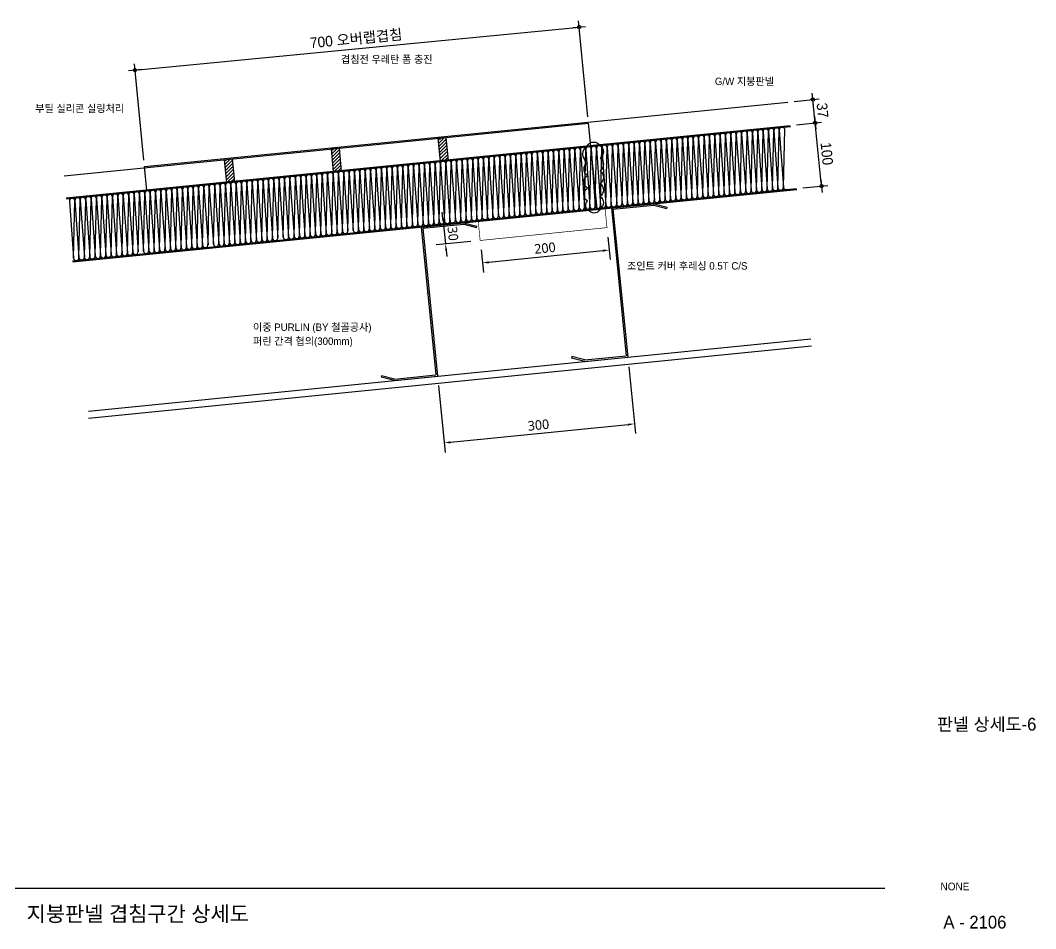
# Model space of a CAD drawing. Header units: millimetres. Extents: x 50863 to 79787, y -43062 to -37468.
# Drawn here: x 70024 to 71617, y -39632 to -38206 of the extents above; entities that cross this region are included whole.
import ezdxf
from ezdxf.enums import TextEntityAlignment as Align

# ---------------------------------------------------------------- set-up
doc = ezdxf.new("R2010")
doc.units = ezdxf.units.MM
doc.header["$LTSCALE"] = 50
for name, color, linetype in [('2', 7, 'Continuous'), ('3', 3, 'Continuous'), ('4A.TEC FORM-TEXT', 3, 'Continuous'), ('4A.TEC TEXT 2', 3, 'Continuous'), ('__HAT', 5, 'Continuous'), ('ARTINT-A1$0$MK', 3, 'Continuous'), ('ARTINT-A1$0$TEX', 7, 'Continuous'), ('COL', 2, 'Continuous'), ('DIM', 7, 'Continuous'), ('HAT', 5, 'Continuous'), ('TEX', 3, 'Continuous'), ('WAL', 3, 'Continuous')]:
    doc.layers.add(name, color=color, linetype=linetype)
doc.styles.get("Standard").update_dxf_attribs({"font": 'txt.shx'})
doc.styles.add('나눔고딕', font='')
doc.styles.add('나눔고딕 7', font='')
doc.styles.add('돋움', font='')
doc.styles.get('나눔고딕').set_extended_font_data('Dotum')
doc.styles.get('나눔고딕 7').set_extended_font_data('NanumGothic')
doc.styles.get('돋움').set_extended_font_data('Dotum')
doc.dimstyles.new('DIM_600(외부치수)', dxfattribs={"dimscale": 400, "dimtxt": 3.3, "dimasz": 1, "dimexe": 2, "dimexo": 2, "dimgap": 1, "dimtad": 1, "dimdec": 0, "dimdsep": 46, "dimlunit": 6, "dimtxsty": '나눔고딕', "dimblk1": 'DIMDOT', "dimblk2": 'DIMDOT', "dimsah": 1, "dimcen": 2.5, "dimdle": 1.5, "dimclrd": 8, "dimclre": 8, "dimclrt": 3, "dimadec": 0, "dimazin": 0, "dimtfac": 1, "dimtdec": 0, "dimtix": 1, "dimtmove": 2, "dimatfit": 3, "dimldrblk": 'DIMDOT', "dimfxl": 0, "dimtvp": 1, "dimtolj": 1, "dimtzin": 0, "dimarcsym": 0})
doc.dimstyles.get("Standard").update_dxf_attribs({"dimtxt": 3, "dimasz": 3, "dimexe": 1.25, "dimexo": 3, "dimgap": 1, "dimtad": 1, "dimdec": 0, "dimzin": 1, "dimdsep": 46, "dimlunit": 6, "dimtxsty": 'Standard', "dimcen": 2.5, "dimadec": 0, "dimazin": 0, "dimtfac": 1, "dimtdec": 0, "dimtix": 1, "dimtmove": 2, "dimatfit": 3, "dimfxl": 0, "dimtolj": 1, "dimtzin": 1, "dimarcsym": 0})

# ---------------------------------------------------------------- blocks, each defined once
blk = doc.blocks.new('DIMDOT')
blk.add_line((-2, 0), (2, 0))
blk.add_circle((0, 0), 0.5)
blk = doc.blocks.new('*D128')
at = {"color": 8, "lineweight": -2}
for p, q in [((70208.8, -38283.6), (70895.8, -38216.9)), ((70914.5, -38357.5), (70899.8, -38206.5)), ((70217.5, -38425.1), (70202.9, -38274.1))]:
    blk.add_line(p, q, dxfattribs=at)
at = {"layer": 'Defpoints', "color": 0}
for p in [(70900.8, -38216.4), (70915.4, -38367.4), (70218.5, -38435.1)]:
    blk.add_point(p, dxfattribs=at)
at = {"color": 8, "lineweight": -2, "xscale": 5, "yscale": 5, "zscale": 5}
for p, rotation in [((70900.8, -38216.4), 5.544301385647155), ((70203.8, -38284.1), 185.5443013856471)]:
    blk.add_blockref('DIMDOT', p, dxfattribs=dict(at, rotation=rotation))
at = {"color": 3, "insert": (70550.8, -38235.3), "char_height": 16.5, "attachment_point": 5, "rotation": 5.5443, "style": '나눔고딕'}
blk.add_mtext('\\A1;700 오버랩겹침', dxfattribs=at)
blk = doc.blocks.new('*D133')
at = {"color": 8, "lineweight": -2}
for p, q in [((71241.9, -38369.8), (71281.1, -38365.8)), ((71280.6, -38461), (71271.6, -38371.8)), ((71251.8, -38468.9), (71291, -38465))]:
    blk.add_line(p, q, dxfattribs=at)
at = {"layer": 'Defpoints', "color": 0}
for p in [(71232, -38370.8), (71271.1, -38366.8), (71241.9, -38469.9)]:
    blk.add_point(p, dxfattribs=at)
at = {"color": 8, "lineweight": -2, "xscale": 5, "yscale": 5, "zscale": 5}
for p, rotation in [((71271.1, -38366.8), 95.71000000009154), ((71281.1, -38466), 275.7100000000915)]:
    blk.add_blockref('DIMDOT', p, dxfattribs=dict(at, rotation=rotation))
at = {"color": 3, "insert": (71289.3, -38415.1), "char_height": 16.5, "attachment_point": 5, "rotation": 275.71, "style": '나눔고딕'}
blk.add_mtext('\\A1;100', dxfattribs=at)
blk = doc.blocks.new('*D134')
at = {"color": 8, "lineweight": -2}
for p, q in [((71238.3, -38333.1), (71277.4, -38329.2)), ((71270.6, -38361.9), (71268, -38335.2)), ((71241.9, -38369.8), (71281.1, -38365.8))]:
    blk.add_line(p, q, dxfattribs=at)
at = {"layer": 'Defpoints', "color": 0}
for p in [(71267.5, -38330.2), (71228.3, -38334.1), (71232, -38370.8)]:
    blk.add_point(p, dxfattribs=at)
at = {"color": 8, "lineweight": -2, "xscale": 5, "yscale": 5, "zscale": 5}
for p, rotation in [((71267.5, -38330.2), 95.70999999979148), ((71271.1, -38366.8), 275.7099999997914)]:
    blk.add_blockref('DIMDOT', p, dxfattribs=dict(at, rotation=rotation))
at = {"color": 3, "insert": (71282.5, -38347.2), "char_height": 16.5, "attachment_point": 5, "rotation": 275.71, "style": '나눔고딕'}
blk.add_mtext('\\A1;37', dxfattribs=at)
blk = doc.blocks.new('A$C263B779F')
for p, q in [((76.5, 210), (136.5, 210)), ((76.5, 210), (76.5, 2)), ((78.5, 208), (136.2, 208)), ((78.5, 208), (78.5, 0)), ((136.2, 208), (153.7, 201.6)), ((136.5, 210), (154.4, 203.5)), ((153.7, 201.6), (154.4, 203.5)), ((0.7, 8.5), (0, 6.6)), ((18.1, 0), (0, 6.6)), ((18.5, 2), (0.7, 8.5)), ((18.1, 0), (78.5, 0)), ((18.5, 2), (76.5, 2))]:
    blk.add_line(p, q)
blk = doc.blocks.new('*D137')
at = {"layer": 'Defpoints', "color": 0}
for p in [(70977, -38734.6), (70678.5, -38764.4), (70987.4, -38839.3)]:
    blk.add_point(p, dxfattribs=at)
at = {"layer": 'DIM', "color": 7, "linetype": 'Continuous', "lineweight": -2, "ltscale": 1000}
for p, q in [((70978.5, -38749.6), (70988.9, -38854.3)), ((70680, -38779.3), (70690.4, -38884))]:
    blk.add_line(p, q, dxfattribs=at)
at = {"layer": 'DIM', "color": 0, "linetype": 'Continuous', "lineweight": -2, "ltscale": 1000}
blk.add_line((70698.9, -38868.1), (70977.5, -38840.3), dxfattribs=at)
at = {"layer": 'DIM', "color": 0}
for points in [[(70977.6, -38842), (70977.3, -38838.7), (70987.4, -38839.3)], [(70698.7, -38866.5), (70699, -38869.8), (70688.9, -38869.1)]]:
    blk.add_solid(points, dxfattribs=at)
at = {"layer": 'DIM', "color": 3, "insert": (70836.9, -38841.1), "char_height": 15, "attachment_point": 5, "rotation": 5.6947, "style": '나눔고딕 7'}
blk.add_mtext('\\A1;300', dxfattribs=at)
blk = doc.blocks.new('*D138')
at = {"layer": 'Defpoints', "color": 0}
for p in [(70742.4, -38521.6), (70745.4, -38551.4), (70691, -38556.9)]:
    blk.add_point(p, dxfattribs=at)
at = {"layer": 'DIM', "color": 0, "linetype": 'Continuous', "lineweight": -2, "ltscale": 1000}
for p, q in [((70687, -38517.1), (70686, -38507.2)), ((70688, -38527.1), (70691, -38556.9)), ((70692, -38566.9), (70693.1, -38576.8))]:
    blk.add_line(p, q, dxfattribs=at)
at = {"layer": 'DIM', "color": 7, "linetype": 'Continuous', "lineweight": -2, "ltscale": 1000}
for p, q in [((70727.5, -38523.1), (70673.1, -38528.6)), ((70730.5, -38552.9), (70676.1, -38558.5))]:
    blk.add_line(p, q, dxfattribs=at)
at = {"layer": 'DIM', "color": 0}
for points in [[(70685.3, -38517.3), (70688.7, -38517), (70688, -38527.1)], [(70693.7, -38566.7), (70690.4, -38567.1), (70691, -38556.9)]]:
    blk.add_solid(points, dxfattribs=at)
at = {"layer": 'DIM', "color": 3, "insert": (70702.6, -38540.7), "char_height": 15, "attachment_point": 5, "rotation": 275.7949, "style": '나눔고딕 7'}
blk.add_mtext('\\A1;30', dxfattribs=at)
blk = doc.blocks.new('*D139')
at = {"layer": 'Defpoints', "color": 0}
for p in [(70944.4, -38531.2), (70745.4, -38551.4), (70948, -38566.4)]:
    blk.add_point(p, dxfattribs=at)
at = {"layer": 'DIM', "color": 7, "linetype": 'Continuous', "lineweight": -2, "ltscale": 1000}
for p, q in [((70945.9, -38546.2), (70949.5, -38581.3)), ((70746.9, -38566.3), (70750.5, -38601.5))]:
    blk.add_line(p, q, dxfattribs=at)
at = {"layer": 'DIM', "color": 0, "linetype": 'Continuous', "lineweight": -2, "ltscale": 1000}
blk.add_line((70758.9, -38585.6), (70938, -38567.4), dxfattribs=at)
at = {"layer": 'DIM', "color": 0}
for points in [[(70938.2, -38569.1), (70937.8, -38565.8), (70948, -38566.4)], [(70758.8, -38583.9), (70759.1, -38587.3), (70749, -38586.6)]]:
    blk.add_solid(points, dxfattribs=at)
at = {"layer": 'DIM', "color": 3, "insert": (70847.1, -38563.4), "char_height": 15, "attachment_point": 5, "rotation": 5.7949, "style": '나눔고딕 7'}
blk.add_mtext('\\A1;200', dxfattribs=at)

msp = doc.modelspace()

# ---------------------------------------------------------------- hatches: boundary and pattern name
at = {"layer": '__HAT'}
h = msp.add_hatch(dxfattribs=at)
h.set_pattern_fill('ANSI31', color=256, scale=30)
h.set_pattern_definition([(45, (-1367835.485, -127049.306), (-2.651650429, 2.651650429), [])])
h.paths.add_polyline_path([(70683.3, -38427.1), (70679.7, -38391), (70691.7, -38389.8), (70695.4, -38425.9)])
h = msp.add_hatch(dxfattribs=at)
h.set_pattern_fill('ANSI31', color=256, scale=30)
h.set_pattern_definition([(45, (-1368003.3033, -127066.086), (-2.651650429, 2.651650429), [])])
h.paths.add_polyline_path([(70515.5, -38443.9), (70511.9, -38407.8), (70523.9, -38406.6), (70527.5, -38442.7)])
h = msp.add_hatch(dxfattribs=at)
h.set_pattern_fill('ANSI31', color=256, scale=30)
h.set_pattern_definition([(45, (-1368171.1216, -127082.8662), (-2.651650429, 2.651650429), [])])
h.paths.add_polyline_path([(70344.1, -38424.6), (70347.7, -38460.7), (70359.7, -38459.5), (70356.1, -38423.3)])

# ---------------------------------------------------------------- linework, layer by layer
at = {"color": 3, "linetype": 'Continuous'}
msp.add_lwpolyline([(70913.6, -38402.2, -0.520567), (70933.6, -38402.2, -0.520567), (70933.7, -38422.1, -0.520567), (70933.7, -38442.1, -0.520567), (70933.7, -38462.1, -0.520567), (70933.7, -38482.1, -0.520567), (70933.7, -38502.1, -0.520567), (70917.3, -38505.7, -0.520567), (70913.6, -38489.4, -0.520567), (70913.6, -38469.4, -0.520567), (70913.6, -38449.4, -0.520567), (70913.6, -38429.4, -0.520567)], format="xyb", close=True, dxfattribs=at)
at = {"layer": '2', "const_width": 1}
msp.add_lwpolyline([(70702.4, -38524), (70692.5, -38525.2), (70692.6, -38526.6), (70742.4, -38521.6), (70745.4, -38551.4), (70944.4, -38531.2), (70941.4, -38501.4), (70991.1, -38496.3), (70991, -38494.9), (70981, -38495.8)], dxfattribs=at)
at = {"layer": '3'}
for p, q in [((70218.5, -38435.1), (71228.3, -38334.1)), ((70092.6, -38449.7), (70915.4, -38367.4)), ((70096, -38484.3), (71232, -38370.8)), ((70096.2, -38485.8), (71232.1, -38372.3)), ((70928.8, -38501.2), (70915.4, -38367.4)), ((70222.3, -38473.2), (70218.5, -38435.1)), ((70105.9, -38583.5), (71241.9, -38469.9)), ((70106.1, -38585), (71242.4, -38471.4))]:
    msp.add_line(p, q, dxfattribs=at)
at = {"layer": 'COL', "color": 7}
for p, q in [((70130.6, -38819.2), (71264.2, -38705.9)), ((70130.6, -38830.1), (71265.2, -38716.6))]:
    msp.add_line(p, q, dxfattribs=at)
at = {"layer": 'DIM'}
for points in [[(70919, -38403.6, 0, 2.53, 0), (70914.5, -38397.5, 0, 0, 0), (70816.4, -38268.6, 0, 0, 0), (70693.6, -38268.6, 0, 0, 0)], [(71003.5, -38412.8, 0, 2.53, 0), (71008, -38406.8, 0, 0, 0), (71089.3, -38302, 0, 0, 0), (71108.8, -38302, 0, 0, 0)], [(70518.5, -38412.1, 0, 2.53, 0), (70513.9, -38406.1, 0, 0, 0), (70463.6, -38343.9, 0, 0, 0), (70209.6, -38343.9, 0, 0, 0)], [(70353.6, -38428.1, 0, 2.53, 0), (70349, -38422, 0, 0, 0), (70286.9, -38343.9, 0, 0, 0), (70209.6, -38343.9, 0, 0, 0)], [(70683.1, -38393.4, 0, 2.53, 0), (70678.5, -38387.3, 0, 0, 0), (70642, -38343.9, 0, 0, 0), (70298.3, -38343.9, 0, 0, 0)], [(70905.8, -38538.2, 0, 2.53, 0), (70910.4, -38544.3, 0, 0, 0), (70948, -38590.9, 0, 0, 0), (70967.5, -38590.9, 0, 0, 0)], [(70661.2, -38634.4, 0, 2.53, 0), (70656.7, -38640.5, 0, 0, 0), (70619, -38687.1, 0, 0, 0), (70599.6, -38687.1, 0, 0, 0)]]:
    msp.add_lwpolyline(points, format="xyseb", dxfattribs=at)
at = {"layer": 'HAT'}
for p, q in [((71187.4, -38471.1), (71189.5, -38380.8)), ((71187.4, -38471.1), (71189.5, -38380.8)), ((71189.5, -38380.8), (71195.8, -38470.2)), ((71195.8, -38470.2), (71197.9, -38379.9)), ((71197.9, -38379.9), (71204.3, -38469.4)), ((71204.3, -38469.4), (71206.3, -38379.1)), ((71206.3, -38379.1), (71212.7, -38468.6)), ((71212.7, -38468.6), (71214.8, -38378.2)), ((71214.8, -38378.2), (71221.2, -38467.7)), ((71221.2, -38467.7), (71223.2, -38377.4)), ((71027.1, -38487.1), (71029.2, -38396.8)), ((71029.2, -38396.8), (71035.5, -38486.3)), ((71035.5, -38486.3), (71037.6, -38395.9)), ((71037.6, -38395.9), (71044, -38485.4)), ((71044, -38485.4), (71046, -38395.1)), ((71046, -38395.1), (71052.4, -38484.6)), ((71052.4, -38484.6), (71054.5, -38394.3)), ((71052.4, -38484.6), (71054.5, -38394.3)), ((71054.5, -38394.3), (71060.8, -38483.7)), ((71060.8, -38483.7), (71062.9, -38393.4)), ((71062.9, -38393.4), (71069.3, -38482.9)), ((71069.3, -38482.9), (71071.3, -38392.6)), ((71071.3, -38392.6), (71077.7, -38482.1)), ((71077.7, -38482.1), (71079.8, -38391.7)), ((71079.8, -38391.7), (71086.2, -38481.2)), ((71086.2, -38481.2), (71088.2, -38390.9)), ((71086.2, -38481.2), (71088.2, -38390.9)), ((71088.2, -38390.9), (71094.6, -38480.4)), ((71094.6, -38480.4), (71096.7, -38390)), ((71096.7, -38390), (71103, -38479.5)), ((71103, -38479.5), (71105.1, -38389.2)), ((71105.1, -38389.2), (71111.5, -38478.7)), ((71111.5, -38478.7), (71113.5, -38388.4)), ((71113.5, -38388.4), (71119.9, -38477.8)), ((71119.9, -38477.8), (71122, -38387.5)), ((71119.9, -38477.8), (71122, -38387.5)), ((71122, -38387.5), (71128.3, -38477)), ((71128.3, -38477), (71130.4, -38386.7)), ((71130.4, -38386.7), (71136.8, -38476.2)), ((71136.8, -38476.2), (71138.8, -38385.8)), ((71138.8, -38385.8), (71145.2, -38475.3)), ((71145.2, -38475.3), (71147.3, -38385)), ((71147.3, -38385), (71153.7, -38474.5)), ((71153.7, -38474.5), (71155.7, -38384.1)), ((71153.7, -38474.5), (71155.7, -38384.1)), ((71155.7, -38384.1), (71162.1, -38473.6)), ((71162.1, -38473.6), (71164.2, -38383.3)), ((71164.2, -38383.3), (71170.5, -38472.8)), ((71170.5, -38472.8), (71172.6, -38382.4)), ((71172.6, -38382.4), (71179, -38471.9)), ((71179, -38471.9), (71181, -38381.6)), ((71181, -38381.6), (71187.4, -38471.1)), ((70866.8, -38503.2), (70868.8, -38412.8)), ((70868.8, -38412.8), (70875.2, -38502.3)), ((70875.2, -38502.3), (70877.3, -38412)), ((70877.3, -38412), (70883.7, -38501.5)), ((70883.7, -38501.5), (70885.7, -38411.1)), ((70885.7, -38411.1), (70892.1, -38500.6)), ((70892.1, -38500.6), (70894.2, -38410.3)), ((70894.2, -38410.3), (70900.5, -38499.8)), ((70900.5, -38499.8), (70902.6, -38409.4)), ((70902.6, -38409.4), (70909, -38498.9)), ((70909, -38498.9), (70911, -38408.6)), ((70911, -38408.6), (70917.4, -38498.1)), ((70917.4, -38498.1), (70919.5, -38407.8)), ((70917.4, -38498.1), (70919.5, -38407.8)), ((70919.5, -38407.8), (70925.8, -38497.2)), ((70925.8, -38497.2), (70927.9, -38406.9)), ((70927.9, -38406.9), (70934.3, -38496.4)), ((70934.3, -38496.4), (70936.3, -38406.1)), ((70936.3, -38406.1), (70942.7, -38495.6)), ((70942.7, -38495.6), (70944.8, -38405.2)), ((70944.8, -38405.2), (70951.2, -38494.7)), ((70951.2, -38494.7), (70953.2, -38404.4)), ((70951.2, -38494.7), (70953.2, -38404.4)), ((70953.2, -38404.4), (70959.6, -38493.9)), ((70959.6, -38493.9), (70961.7, -38403.5)), ((70961.7, -38403.5), (70968, -38493)), ((70968, -38493), (70970.1, -38402.7)), ((70970.1, -38402.7), (70976.5, -38492.2)), ((70976.5, -38492.2), (70978.5, -38401.9)), ((70978.5, -38401.9), (70984.9, -38491.3)), ((70984.9, -38491.3), (70987, -38401)), ((70984.9, -38491.3), (70987, -38401)), ((70987, -38401), (70993.3, -38490.5)), ((70993.3, -38490.5), (70995.4, -38400.2)), ((70995.4, -38400.2), (71001.8, -38489.7)), ((71001.8, -38489.7), (71003.8, -38399.3)), ((71003.8, -38399.3), (71010.2, -38488.8)), ((71010.2, -38488.8), (71012.3, -38398.5)), ((71012.3, -38398.5), (71018.7, -38488)), ((71018.7, -38488), (71020.7, -38397.6)), ((71018.7, -38488), (71020.7, -38397.6)), ((71020.7, -38397.6), (71027.1, -38487.1)), ((70706.5, -38519.2), (70708.5, -38428.9)), ((70708.5, -38428.9), (70714.9, -38518.3)), ((70714.9, -38518.3), (70717, -38428)), ((70717, -38428), (70723.3, -38517.5)), ((70723.3, -38517.5), (70725.4, -38427.2)), ((70725.4, -38427.2), (70731.8, -38516.7)), ((70731.8, -38516.7), (70733.8, -38426.3)), ((70733.8, -38426.3), (70740.2, -38515.8)), ((70740.2, -38515.8), (70742.3, -38425.5)), ((70742.3, -38425.5), (70748.7, -38515)), ((70748.7, -38515), (70750.7, -38424.6)), ((70750.7, -38424.6), (70757.1, -38514.1)), ((70757.1, -38514.1), (70759.2, -38423.8)), ((70759.2, -38423.8), (70765.5, -38513.3)), ((70765.5, -38513.3), (70767.6, -38422.9)), ((70767.6, -38422.9), (70774, -38512.4)), ((70774, -38512.4), (70776, -38422.1)), ((70776, -38422.1), (70782.4, -38511.6)), ((70782.4, -38511.6), (70784.5, -38421.3)), ((70784.5, -38421.3), (70790.8, -38510.7)), ((70790.8, -38510.7), (70792.9, -38420.4)), ((70792.9, -38420.4), (70799.3, -38509.9)), ((70799.3, -38509.9), (70801.3, -38419.6)), ((70801.3, -38419.6), (70807.7, -38509.1)), ((70807.7, -38509.1), (70809.8, -38418.7)), ((70809.8, -38418.7), (70816.2, -38508.2)), ((70816.2, -38508.2), (70818.2, -38417.9)), ((70818.2, -38417.9), (70824.6, -38507.4)), ((70824.6, -38507.4), (70826.7, -38417)), ((70826.7, -38417), (70833, -38506.5)), ((70833, -38506.5), (70835.1, -38416.2)), ((70835.1, -38416.2), (70841.5, -38505.7)), ((70841.5, -38505.7), (70843.5, -38415.4)), ((70843.5, -38415.4), (70849.9, -38504.8)), ((70849.9, -38504.8), (70852, -38414.5)), ((70852, -38414.5), (70858.3, -38504)), ((70858.3, -38504), (70860.4, -38413.7)), ((70860.4, -38413.7), (70866.8, -38503.2)), ((70546.2, -38535.2), (70548.2, -38444.9)), ((70548.2, -38444.9), (70554.6, -38534.4)), ((70554.6, -38534.4), (70556.7, -38444)), ((70556.7, -38444), (70563, -38533.5)), ((70563, -38533.5), (70565.1, -38443.2)), ((70565.1, -38443.2), (70571.5, -38532.7)), ((70571.5, -38532.7), (70573.5, -38442.4)), ((70573.5, -38442.4), (70579.9, -38531.8)), ((70579.9, -38531.8), (70582, -38441.5)), ((70582, -38441.5), (70588.3, -38531)), ((70588.3, -38531), (70590.4, -38440.7)), ((70590.4, -38440.7), (70596.8, -38530.2)), ((70596.8, -38530.2), (70598.8, -38439.8)), ((70598.8, -38439.8), (70605.2, -38529.3)), ((70605.2, -38529.3), (70607.3, -38439)), ((70607.3, -38439), (70613.7, -38528.5)), ((70613.7, -38528.5), (70615.7, -38438.1)), ((70615.7, -38438.1), (70622.1, -38527.6)), ((70622.1, -38527.6), (70624.2, -38437.3)), ((70624.2, -38437.3), (70630.5, -38526.8)), ((70630.5, -38526.8), (70632.6, -38436.4)), ((70632.6, -38436.4), (70639, -38525.9)), ((70639, -38525.9), (70641, -38435.6)), ((70641, -38435.6), (70647.4, -38525.1)), ((70647.4, -38525.1), (70649.5, -38434.8)), ((70649.5, -38434.8), (70655.8, -38524.2)), ((70655.8, -38524.2), (70657.9, -38433.9)), ((70657.9, -38433.9), (70664.3, -38523.4)), ((70664.3, -38523.4), (70666.3, -38433.1)), ((70666.3, -38433.1), (70672.7, -38522.6)), ((70672.7, -38522.6), (70674.8, -38432.2)), ((70674.8, -38432.2), (70681.2, -38521.7)), ((70681.2, -38521.7), (70683.2, -38431.4)), ((70683.2, -38431.4), (70689.6, -38520.9)), ((70689.6, -38520.9), (70691.7, -38430.5)), ((70691.7, -38430.5), (70698, -38520)), ((70698, -38520), (70700.1, -38429.7)), ((70700.1, -38429.7), (70706.5, -38519.2)), ((70385.8, -38551.2), (70387.9, -38460.9)), ((70387.9, -38460.9), (70394.3, -38550.4)), ((70394.3, -38550.4), (70396.4, -38460.1)), ((70396.4, -38460.1), (70402.7, -38549.6)), ((70402.7, -38549.6), (70404.8, -38459.2)), ((70404.8, -38459.2), (70411.2, -38548.7)), ((70411.2, -38548.7), (70413.2, -38458.4)), ((70413.2, -38458.4), (70419.6, -38547.9)), ((70419.6, -38547.9), (70421.7, -38457.5)), ((70421.7, -38457.5), (70428, -38547)), ((70428, -38547), (70430.1, -38456.7)), ((70430.1, -38456.7), (70436.5, -38546.2)), ((70436.5, -38546.2), (70438.5, -38455.9)), ((70438.5, -38455.9), (70444.9, -38545.3)), ((70444.9, -38545.3), (70447, -38455)), ((70447, -38455), (70453.3, -38544.5)), ((70453.3, -38544.5), (70455.4, -38454.2)), ((70455.4, -38454.2), (70461.8, -38543.7)), ((70461.8, -38543.7), (70463.9, -38453.3)), ((70463.9, -38453.3), (70470.2, -38542.8)), ((70470.2, -38542.8), (70472.3, -38452.5)), ((70472.3, -38452.5), (70478.7, -38542)), ((70478.7, -38542), (70480.7, -38451.6)), ((70480.7, -38451.6), (70487.1, -38541.1)), ((70487.1, -38541.1), (70489.2, -38450.8)), ((70489.2, -38450.8), (70495.5, -38540.3)), ((70495.5, -38540.3), (70497.6, -38449.9)), ((70497.6, -38449.9), (70504, -38539.4)), ((70504, -38539.4), (70506, -38449.1)), ((70506, -38449.1), (70512.4, -38538.6)), ((70512.4, -38538.6), (70514.5, -38448.3)), ((70514.5, -38448.3), (70520.8, -38537.7)), ((70520.8, -38537.7), (70522.9, -38447.4)), ((70522.9, -38447.4), (70529.3, -38536.9)), ((70529.3, -38536.9), (70531.4, -38446.6)), ((70531.4, -38446.6), (70537.7, -38536.1)), ((70537.7, -38536.1), (70539.8, -38445.7)), ((70539.8, -38445.7), (70546.2, -38535.2)), ((70225.5, -38567.3), (70227.6, -38476.9)), ((70227.6, -38476.9), (70234, -38566.4)), ((70234, -38566.4), (70236, -38476.1)), ((70236, -38476.1), (70242.4, -38565.6)), ((70242.4, -38565.6), (70244.5, -38475.3)), ((70244.5, -38475.3), (70250.9, -38564.7)), ((70250.9, -38564.7), (70252.9, -38474.4)), ((70252.9, -38474.4), (70259.3, -38563.9)), ((70259.3, -38563.9), (70261.4, -38473.6)), ((70261.4, -38473.6), (70267.7, -38563.1)), ((70267.7, -38563.1), (70269.8, -38472.7)), ((70269.8, -38472.7), (70276.2, -38562.2)), ((70276.2, -38562.2), (70278.2, -38471.9)), ((70278.2, -38471.9), (70284.6, -38561.4)), ((70284.6, -38561.4), (70286.7, -38471)), ((70286.7, -38471), (70293, -38560.5)), ((70293, -38560.5), (70295.1, -38470.2)), ((70295.1, -38470.2), (70301.5, -38559.7)), ((70301.5, -38559.7), (70303.5, -38469.4)), ((70303.5, -38469.4), (70309.9, -38558.8)), ((70309.9, -38558.8), (70312, -38468.5)), ((70312, -38468.5), (70318.4, -38558)), ((70318.4, -38558), (70320.4, -38467.7)), ((70320.4, -38467.7), (70326.8, -38557.2)), ((70326.8, -38557.2), (70328.9, -38466.8)), ((70328.9, -38466.8), (70335.2, -38556.3)), ((70335.2, -38556.3), (70337.3, -38466)), ((70337.3, -38466), (70343.7, -38555.5)), ((70343.7, -38555.5), (70345.7, -38465.1)), ((70345.7, -38465.1), (70352.1, -38554.6)), ((70352.1, -38554.6), (70354.2, -38464.3)), ((70354.2, -38464.3), (70360.5, -38553.8)), ((70360.5, -38553.8), (70362.6, -38463.4)), ((70362.6, -38463.4), (70369, -38552.9)), ((70369, -38552.9), (70371, -38462.6)), ((70371, -38462.6), (70377.4, -38552.1)), ((70377.4, -38552.1), (70379.5, -38461.8)), ((70379.5, -38461.8), (70385.8, -38551.2)), ((70101, -38489.6), (70107.4, -38579.1)), ((70107.4, -38579.1), (70109.5, -38488.8)), ((70109.5, -38488.8), (70115.9, -38578.2)), ((70115.9, -38578.2), (70117.9, -38487.9)), ((70117.9, -38487.9), (70124.3, -38577.4)), ((70124.3, -38577.4), (70126.4, -38487.1)), ((70126.4, -38487.1), (70132.7, -38576.6)), ((70132.7, -38576.6), (70134.8, -38486.2)), ((70134.8, -38486.2), (70141.2, -38575.7)), ((70141.2, -38575.7), (70143.2, -38485.4)), ((70143.2, -38485.4), (70149.6, -38574.9)), ((70149.6, -38574.9), (70151.7, -38484.5)), ((70151.7, -38484.5), (70158, -38574)), ((70158, -38574), (70160.1, -38483.7)), ((70160.1, -38483.7), (70166.5, -38573.2)), ((70166.5, -38573.2), (70168.5, -38482.9)), ((70168.5, -38482.9), (70174.9, -38572.3)), ((70174.9, -38572.3), (70177, -38482)), ((70177, -38482), (70183.4, -38571.5)), ((70183.4, -38571.5), (70185.4, -38481.2)), ((70185.4, -38481.2), (70191.8, -38570.7)), ((70191.8, -38570.7), (70193.9, -38480.3)), ((70193.9, -38480.3), (70200.2, -38569.8)), ((70200.2, -38569.8), (70202.3, -38479.5)), ((70202.3, -38479.5), (70208.7, -38569)), ((70208.7, -38569), (70210.7, -38478.6)), ((70210.7, -38478.6), (70217.1, -38568.1)), ((70217.1, -38568.1), (70219.2, -38477.8)), ((70219.2, -38477.8), (70225.5, -38567.3))]:
    msp.add_line(p, q, dxfattribs=at)
for centre, start, end in [((71143.1, -38385.4), 5.71, 185.71), ((71151.5, -38384.6), 5.71, 185.71), ((71159.9, -38383.7), 5.71, 185.71), ((71168.4, -38382.9), 5.71, 185.71), ((71176.8, -38382), 5.71, 185.71), ((71185.3, -38381.2), 5.71, 185.71), ((71193.7, -38380.3), 5.71, 185.71), ((71202.1, -38379.5), 5.71, 185.71), ((71210.6, -38378.7), 5.71, 185.71), ((71219, -38377.8), 5.71, 185.71), ((70982.8, -38401.4), 5.71, 185.71), ((70991.2, -38400.6), 5.71, 185.71), ((70999.6, -38399.7), 5.71, 185.71), ((71008.1, -38398.9), 5.71, 185.71), ((71016.5, -38398.1), 5.71, 185.71), ((71024.9, -38397.2), 5.71, 185.71), ((71033.4, -38396.4), 5.71, 185.71), ((71041.8, -38395.5), 5.71, 185.71), ((71050.3, -38394.7), 5.71, 185.71), ((71058.7, -38393.8), 5.71, 185.71), ((71067.1, -38393), 5.71, 185.71), ((71075.6, -38392.2), 5.71, 185.71), ((71084, -38391.3), 5.71, 185.71), ((71092.4, -38390.5), 5.71, 185.71), ((71100.9, -38389.6), 5.71, 185.71), ((71109.3, -38388.8), 5.71, 185.71), ((71117.8, -38387.9), 5.71, 185.71), ((71126.2, -38387.1), 5.71, 185.71), ((71134.6, -38386.2), 5.71, 185.71), ((70822.4, -38417.5), 5.71, 185.71), ((70830.9, -38416.6), 5.71, 185.71), ((70839.3, -38415.8), 5.71, 185.71), ((70847.8, -38414.9), 5.71, 185.71), ((70856.2, -38414.1), 5.71, 185.71), ((70864.6, -38413.2), 5.71, 185.71), ((70873.1, -38412.4), 5.71, 185.71), ((70881.5, -38411.6), 5.71, 185.71), ((70889.9, -38410.7), 5.71, 185.71), ((70898.4, -38409.9), 5.71, 185.71), ((70906.8, -38409), 5.71, 185.71), ((70915.3, -38408.2), 5.71, 185.71), ((70923.7, -38407.3), 5.71, 185.71), ((70932.1, -38406.5), 5.71, 185.71), ((70940.6, -38405.7), 5.71, 185.71), ((70949, -38404.8), 5.71, 185.71), ((70957.4, -38404), 5.71, 185.71), ((70965.9, -38403.1), 5.71, 185.71), ((70974.3, -38402.3), 5.71, 185.71), ((70662.1, -38433.5), 5.71, 185.71), ((70670.6, -38432.6), 5.71, 185.71), ((70679, -38431.8), 5.71, 185.71), ((70687.4, -38431), 5.71, 185.71), ((70695.9, -38430.1), 5.71, 185.71), ((70704.3, -38429.3), 5.71, 185.71), ((70712.8, -38428.4), 5.71, 185.71), ((70721.2, -38427.6), 5.71, 185.71), ((70729.6, -38426.7), 5.71, 185.71), ((70738.1, -38425.9), 5.71, 185.71), ((70746.5, -38425.1), 5.71, 185.71), ((70754.9, -38424.2), 5.71, 185.71), ((70763.4, -38423.4), 5.71, 185.71), ((70771.8, -38422.5), 5.71, 185.71), ((70780.3, -38421.7), 5.71, 185.71), ((70788.7, -38420.8), 5.71, 185.71), ((70797.1, -38420), 5.71, 185.71), ((70805.6, -38419.1), 5.71, 185.71), ((70814, -38418.3), 5.71, 185.71), ((70510.3, -38448.7), 5.71, 185.71), ((70518.7, -38447.8), 5.71, 185.71), ((70527.1, -38447), 5.71, 185.71), ((70535.6, -38446.1), 5.71, 185.71), ((70544, -38445.3), 5.71, 185.71), ((70552.4, -38444.5), 5.71, 185.71), ((70560.9, -38443.6), 5.71, 185.71), ((70569.3, -38442.8), 5.71, 185.71), ((70577.8, -38441.9), 5.71, 185.71), ((70586.2, -38441.1), 5.71, 185.71), ((70594.6, -38440.2), 5.71, 185.71), ((70603.1, -38439.4), 5.71, 185.71), ((70611.5, -38438.6), 5.71, 185.71), ((70619.9, -38437.7), 5.71, 185.71), ((70628.4, -38436.9), 5.71, 185.71), ((70636.8, -38436), 5.71, 185.71), ((70645.3, -38435.2), 5.71, 185.71), ((70653.7, -38434.3), 5.71, 185.71), ((70349.9, -38464.7), 5.71, 185.71), ((70358.4, -38463.9), 5.71, 185.71), ((70366.8, -38463), 5.71, 185.71), ((70375.3, -38462.2), 5.71, 185.71), ((70383.7, -38461.3), 5.71, 185.71), ((70392.1, -38460.5), 5.71, 185.71), ((70400.6, -38459.6), 5.71, 185.71), ((70409, -38458.8), 5.71, 185.71), ((70417.4, -38458), 5.71, 185.71), ((70425.9, -38457.1), 5.71, 185.71), ((70434.3, -38456.3), 5.71, 185.71), ((70442.8, -38455.4), 5.71, 185.71), ((70451.2, -38454.6), 5.71, 185.71), ((70459.6, -38453.7), 5.71, 185.71), ((70468.1, -38452.9), 5.71, 185.71), ((70476.5, -38452.1), 5.71, 185.71), ((70484.9, -38451.2), 5.71, 185.71), ((70493.4, -38450.4), 5.71, 185.71), ((70501.8, -38449.5), 5.71, 185.71), ((70189.6, -38480.7), 5.71, 185.71), ((70198.1, -38479.9), 5.71, 185.71), ((70206.5, -38479.1), 5.71, 185.71), ((70214.9, -38478.2), 5.71, 185.71), ((70223.4, -38477.4), 5.71, 185.71), ((70231.8, -38476.5), 5.71, 185.71), ((70240.3, -38475.7), 5.71, 185.71), ((70248.7, -38474.8), 5.71, 185.71), ((70257.1, -38474), 5.71, 185.71), ((70265.6, -38473.1), 5.71, 185.71), ((70274, -38472.3), 5.71, 185.71), ((70282.4, -38471.5), 5.71, 185.71), ((70290.9, -38470.6), 5.71, 185.71), ((70299.3, -38469.8), 5.71, 185.71), ((70307.8, -38468.9), 5.71, 185.71), ((70316.2, -38468.1), 5.71, 185.71), ((70324.6, -38467.2), 5.71, 185.71), ((70333.1, -38466.4), 5.71, 185.71), ((70341.5, -38465.6), 5.71, 185.71), ((71124.1, -38477.4), 185.71, 5.71), ((71132.6, -38476.6), 185.71, 5.71), ((71141, -38475.7), 185.71, 5.71), ((71149.4, -38474.9), 185.71, 5.71), ((71157.9, -38474), 185.71, 5.71), ((71157.9, -38474), 185.71, 307.2327), ((71166.3, -38473.2), 185.71, 5.71), ((71174.8, -38472.4), 185.71, 5.71), ((71183.2, -38471.5), 185.71, 5.71), ((71191.6, -38470.7), 185.71, 5.71), ((71191.6, -38470.7), 185.71, 307.2327), ((71200.1, -38469.8), 185.71, 5.71), ((71208.5, -38469), 185.71, 5.71), ((71216.9, -38468.1), 185.71, 5.71), ((71225.4, -38467.3), 185.71, 307.2327), ((70105.3, -38489.2), 5.71, 185.71), ((70113.7, -38488.3), 5.71, 185.71), ((70122.1, -38487.5), 5.71, 185.71), ((70130.6, -38486.6), 5.71, 185.71), ((70139, -38485.8), 5.71, 185.71), ((70147.4, -38485), 5.71, 185.71), ((70155.9, -38484.1), 5.71, 185.71), ((70164.3, -38483.3), 5.71, 185.71), ((70172.8, -38482.4), 5.71, 185.71), ((70181.2, -38481.6), 5.71, 185.71), ((70963.8, -38493.4), 185.71, 5.71), ((70972.3, -38492.6), 185.71, 5.71), ((70980.7, -38491.8), 185.71, 5.71), ((70989.1, -38490.9), 185.71, 5.71), ((70989.1, -38490.9), 185.71, 307.2327), ((70997.6, -38490.1), 185.71, 5.71), ((71006, -38489.2), 185.71, 5.71), ((71014.4, -38488.4), 185.71, 5.71), ((71022.9, -38487.5), 185.71, 5.71), ((71022.9, -38487.5), 185.71, 307.2327), ((71031.3, -38486.7), 185.71, 5.71), ((71039.8, -38485.9), 185.71, 5.71), ((71048.2, -38485), 185.71, 5.71), ((71056.6, -38484.2), 185.71, 5.71), ((71056.6, -38484.2), 185.71, 307.2327), ((71065.1, -38483.3), 185.71, 5.71), ((71073.5, -38482.5), 185.71, 5.71), ((71081.9, -38481.6), 185.71, 5.71), ((71090.4, -38480.8), 185.71, 5.71), ((71090.4, -38480.8), 185.71, 307.2327), ((71098.8, -38479.9), 185.71, 5.71), ((71107.3, -38479.1), 185.71, 5.71), ((71115.7, -38478.3), 185.71, 5.71), ((71124.1, -38477.4), 185.71, 307.2327), ((70811.9, -38508.6), 185.71, 5.71), ((70820.4, -38507.8), 185.71, 5.71), ((70828.8, -38506.9), 185.71, 5.71), ((70837.3, -38506.1), 185.71, 5.71), ((70845.7, -38505.3), 185.71, 5.71), ((70854.1, -38504.4), 185.71, 5.71), ((70862.6, -38503.6), 185.71, 5.71), ((70871, -38502.7), 185.71, 5.71), ((70879.4, -38501.9), 185.71, 5.71), ((70887.9, -38501), 185.71, 5.71), ((70896.3, -38500.2), 185.71, 5.71), ((70904.8, -38499.4), 185.71, 5.71), ((70913.2, -38498.5), 185.71, 5.71), ((70921.6, -38497.7), 185.71, 5.71), ((70921.6, -38497.7), 185.71, 307.2327), ((70930.1, -38496.8), 185.71, 5.71), ((70938.5, -38496), 185.71, 5.71), ((70946.9, -38495.1), 185.71, 5.71), ((70955.4, -38494.3), 185.71, 5.71), ((70955.4, -38494.3), 185.71, 307.2327), ((70651.6, -38524.7), 185.71, 5.71), ((70660.1, -38523.8), 185.71, 5.71), ((70668.5, -38523), 185.71, 5.71), ((70676.9, -38522.1), 185.71, 5.71), ((70685.4, -38521.3), 185.71, 5.71), ((70693.8, -38520.4), 185.71, 5.71), ((70702.3, -38519.6), 185.71, 5.71), ((70710.7, -38518.8), 185.71, 5.71), ((70719.1, -38517.9), 185.71, 5.71), ((70727.6, -38517.1), 185.71, 5.71), ((70736, -38516.2), 185.71, 5.71), ((70744.4, -38515.4), 185.71, 5.71), ((70752.9, -38514.5), 185.71, 5.71), ((70761.3, -38513.7), 185.71, 5.71), ((70769.8, -38512.9), 185.71, 5.71), ((70778.2, -38512), 185.71, 5.71), ((70786.6, -38511.2), 185.71, 5.71), ((70795.1, -38510.3), 185.71, 5.71), ((70803.5, -38509.5), 185.71, 5.71), ((70491.3, -38540.7), 185.71, 5.71), ((70499.8, -38539.9), 185.71, 5.71), ((70508.2, -38539), 185.71, 5.71), ((70516.6, -38538.2), 185.71, 5.71), ((70525.1, -38537.3), 185.71, 5.71), ((70533.5, -38536.5), 185.71, 5.71), ((70550.4, -38534.8), 185.71, 5.71), ((70558.8, -38533.9), 185.71, 5.71), ((70567.3, -38533.1), 185.71, 5.71), ((70575.7, -38532.3), 185.71, 5.71), ((70584.1, -38531.4), 185.71, 5.71), ((70592.6, -38530.6), 185.71, 5.71), ((70601, -38529.7), 185.71, 5.71), ((70609.4, -38528.9), 185.71, 5.71), ((70617.9, -38528), 185.71, 5.71), ((70626.3, -38527.2), 185.71, 5.71), ((70634.8, -38526.4), 185.71, 5.71), ((70643.2, -38525.5), 185.71, 5.71), ((70331, -38556.7), 185.71, 5.71), ((70339.4, -38555.9), 185.71, 5.71), ((70347.9, -38555), 185.71, 5.71), ((70356.3, -38554.2), 185.71, 5.71), ((70364.8, -38553.4), 185.71, 5.71), ((70373.2, -38552.5), 185.71, 5.71), ((70381.6, -38551.7), 185.71, 5.71), ((70390.1, -38550.8), 185.71, 5.71), ((70398.5, -38550), 185.71, 5.71), ((70406.9, -38549.1), 185.71, 5.71), ((70415.4, -38548.3), 185.71, 5.71), ((70423.8, -38547.4), 185.71, 5.71), ((70440.7, -38545.8), 185.71, 5.71), ((70449.1, -38544.9), 185.71, 5.71), ((70457.6, -38544.1), 185.71, 5.71), ((70466, -38543.2), 185.71, 5.71), ((70474.4, -38542.4), 185.71, 5.71), ((70482.9, -38541.5), 185.71, 5.71), ((70170.7, -38572.8), 185.71, 5.71), ((70179.1, -38571.9), 185.71, 5.71), ((70187.6, -38571.1), 185.71, 5.71), ((70196, -38570.2), 185.71, 5.71), ((70204.4, -38569.4), 185.71, 5.71), ((70221.3, -38567.7), 185.71, 5.71), ((70229.8, -38566.9), 185.71, 5.71), ((70238.2, -38566), 185.71, 5.71), ((70246.6, -38565.2), 185.71, 5.71), ((70255.1, -38564.3), 185.71, 5.71), ((70263.5, -38563.5), 185.71, 5.71), ((70271.9, -38562.6), 185.71, 5.71), ((70280.4, -38561.8), 185.71, 5.71), ((70288.8, -38560.9), 185.71, 5.71), ((70297.3, -38560.1), 185.71, 5.71), ((70305.7, -38559.3), 185.71, 5.71), ((70314.1, -38558.4), 185.71, 5.71), ((70111.6, -38578.7), 185.71, 5.71), ((70120.1, -38577.8), 185.71, 5.71), ((70128.5, -38577), 185.71, 5.71), ((70136.9, -38576.1), 185.71, 5.71), ((70145.4, -38575.3), 185.71, 5.71), ((70153.8, -38574.4), 185.71, 5.71), ((70162.3, -38573.6), 185.71, 5.71)]:
    msp.add_arc(centre, 4.24, start, end, dxfattribs=at)
at = {"layer": 'TEX'}
for points in [[(70683.3, -38427.1), (70679.7, -38391), (70691.7, -38389.8), (70695.4, -38425.9)], [(70515.5, -38443.9), (70511.9, -38407.8), (70523.9, -38406.6), (70527.5, -38442.7)], [(70347.7, -38460.7), (70344.1, -38424.6), (70356.1, -38423.3), (70359.7, -38459.5)]]:
    msp.add_lwpolyline(points, close=True, dxfattribs=at)
at = {"layer": 'WAL', "color": 2}
msp.add_line((68484.2, -39568.2), (71380.2, -39568.2), dxfattribs=at)

# ---------------------------------------------------------------- block references
at = {"xscale": 1.1216350942066, "yscale": 1.1216350942066, "zscale": 1.1216350942066, "rotation": 5.710000000363773}
for p in [(70889.3, -38743.3), (70590.8, -38773.2)]:
    msp.add_blockref('A$C263B779F', p, dxfattribs=at)

# ---------------------------------------------------------------- texts
at = {"layer": '4A.TEC FORM-TEXT', "style": '돋움'}
msp.add_text('A - 2106', height=20, dxfattribs=at).set_placement((71521.7, -39631.4), align=Align.CENTER)
at = {"layer": '4A.TEC TEXT 2', "style": '나눔고딕'}
for s, height, p in [('판넬 상세도-6', 20, (71540.2, -39320.7)), ('NONE', 12, (71490.4, -39571.4))]:
    msp.add_text(s, height=height, dxfattribs=at).set_placement(p, align=Align.CENTER)
at = {"layer": 'ARTINT-A1$0$MK', "style": '돋움'}
msp.add_text('지붕판넬 겹침구간 상세도', height=24, dxfattribs=at).set_placement((70033.8, -39620.3))
at = {"layer": 'ARTINT-A1$0$TEX', "style": '돋움'}
for s, height, p in [('겹침전 우레탄 폼 충진', 11.604, (70527, -38267.1)), ('G/W 지붕판넬', 11.6, (71113.7, -38301.7)), ('부틸 실리콘 실링처리', 11.604, (70047.2, -38344.2)), ('조인트 커버 후레싱 0.5T C/S ', 11.604, (70975.8, -38591.3)), ('이중 PURLIN (BY 철골공사)', 11.604, (70388.9, -38687.5)), ('퍼린 간격 협의(300mm)', 11.604, (70388.9, -38709.5))]:
    msp.add_text(s, height=height, dxfattribs=at).set_placement(p, align=Align.MIDDLE_LEFT)

# ---------------------------------------------------------------- dimensions: what is measured, and where the dimension line sits
dim = msp.add_aligned_dim(p1=(70218.5, -38435.1), p2=(70915.4, -38367.4), distance=151.7, text='700 오버랩겹침', dimstyle='DIM_600(외부치수)', override={"dimscale": 5})
dim.commit()
dim.dimension.update_dxf_attribs({"geometry": '*D128', "text_midpoint": (70550.8, -38235.3)})
for p1, p2, picture, middle in [((71232, -38370.8), (71228.3, -38334.1), '*D134', (71282.5, -38347.2)), ((71241.9, -38469.9), (71232, -38370.8), '*D133', (71289.3, -38415.1))]:
    dim = msp.add_aligned_dim(p1=p1, p2=p2, distance=-39.4, dimstyle='DIM_600(외부치수)', override={"dimscale": 5})
    dim.commit()
    dim.dimension.update_dxf_attribs({"geometry": picture, "text_midpoint": middle})
at = {"layer": 'DIM', "ltscale": 1000}
for p1, p2, distance, picture, middle in [((70742.4, -38521.6), (70745.4, -38551.4), -54.7, '*D138', (70702.6, -38540.7)), ((70745.4, -38551.4), (70944.4, -38531.2), -35.4, '*D139', (70847.1, -38563.4)), ((70678.5, -38764.4), (70977, -38734.6), -105.2, '*D137', (70836.9, -38841.1))]:
    dim = msp.add_aligned_dim(p1=p1, p2=p2, distance=distance, dimstyle='Standard', override={"dimscale": 5, "dimtxt": 3, "dimasz": 2, "dimexe": 3, "dimexo": 3, "dimgap": 1, "dimdec": 0, "dimlunit": 6, "dimtxsty": '나눔고딕 7', "dimcen": 9, "dimdle": 1012.5, "dimclre": 7, "dimclrt": 3, "dimtdec": 0, "dimtix": 1, "dimtofl": 1, "dimfxl": 3}, dxfattribs=at)
    dim.commit()
    dim.dimension.update_dxf_attribs({"geometry": picture, "text_midpoint": middle})

doc.saveas('drawing.dxf')
